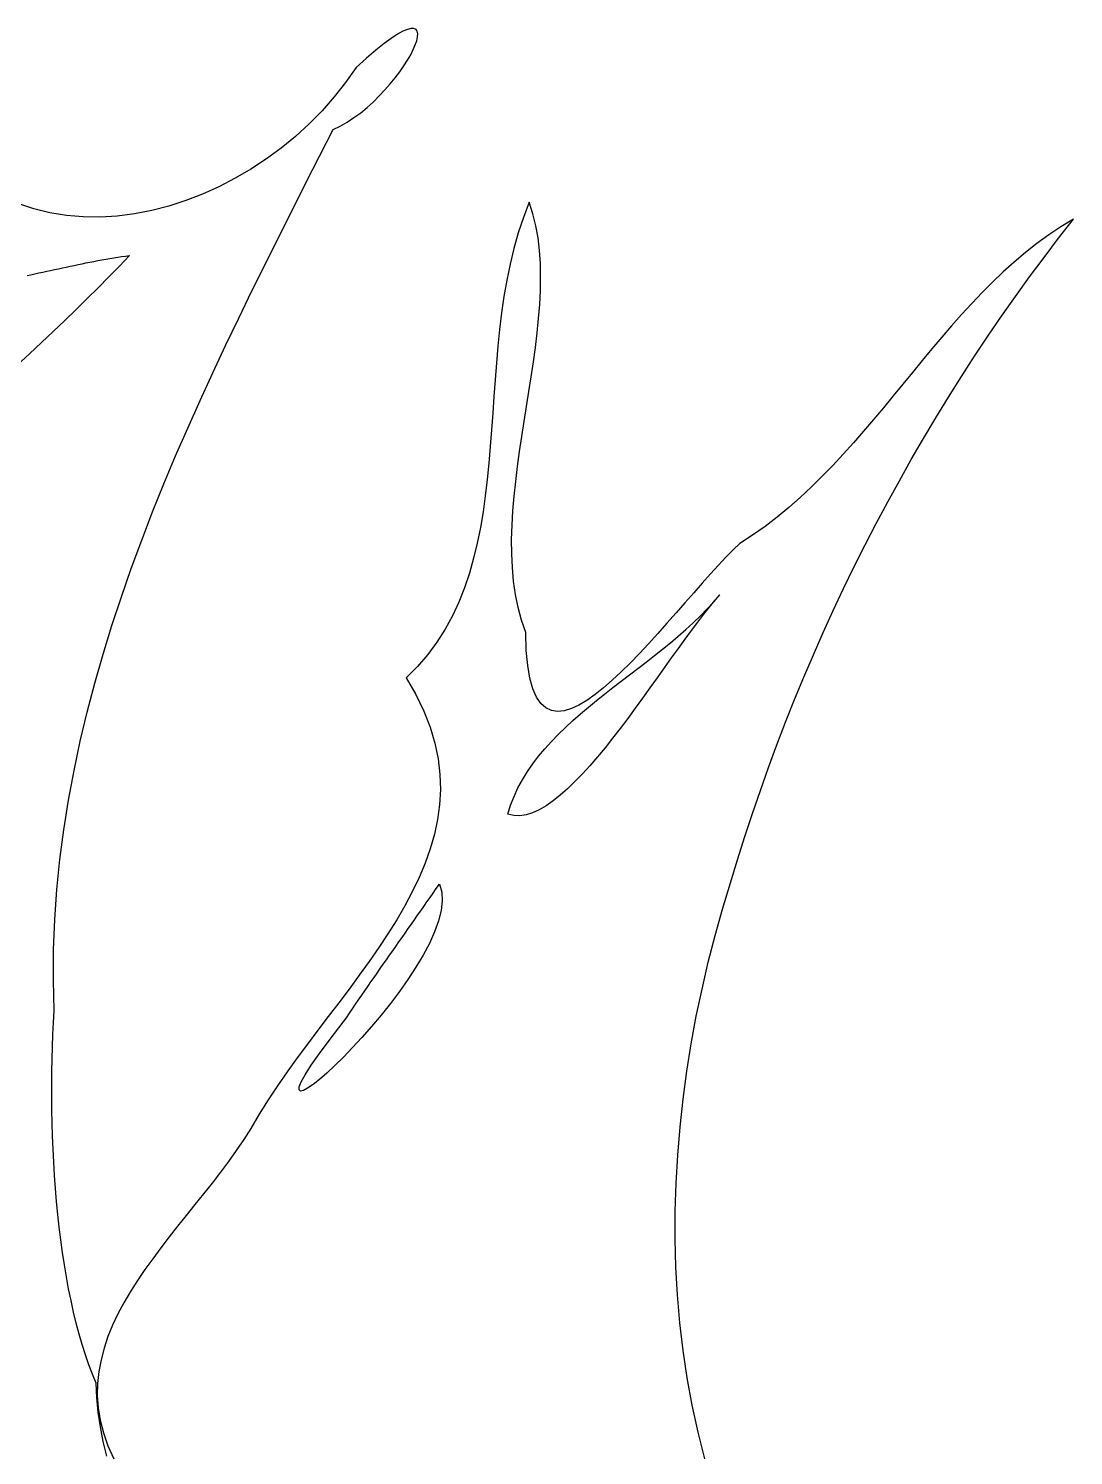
# Model space of a CAD drawing. Extents: x 2.9 to 46.8, y 120.5 to 170.8.
# Drawn here: x 27.04 to 40.66, y 144.63 to 163.22 of the extents above; entities that cross this region are included whole.
import ezdxf

# ---------------------------------------------------------------- set-up
doc = ezdxf.new("R2010")
doc.units = 0
doc.layers.get('0').update_dxf_attribs({"linetype": 'CONTINUOUS'})

msp = doc.modelspace()

# ---------------------------------------------------------------- linework, layer by layer
at = {"color": 7}
for p, q in [((31.921, 163.184), (31.851, 163.146)), ((31.98, 163.209), (31.921, 163.184)), ((32.028, 163.22), (31.98, 163.209)), ((32.064, 163.219), (32.028, 163.22)), ((32.091, 163.207), (32.064, 163.219)), ((32.107, 163.184), (32.091, 163.207)), ((32.114, 163.152), (32.107, 163.184)), ((31.674, 163.023), (31.566, 162.937)), ((31.769, 163.092), (31.674, 163.023)), ((31.851, 163.146), (31.769, 163.092)), ((32.056, 162.945), (32.082, 163.006)), ((32.082, 163.006), (32.101, 163.062)), ((32.101, 163.062), (32.112, 163.111)), ((32.112, 163.111), (32.114, 163.152)), ((31.445, 162.834), (31.31, 162.712)), ((31.566, 162.937), (31.445, 162.834)), ((31.981, 162.807), (32.022, 162.878)), ((32.022, 162.878), (32.056, 162.945)), ((31.31, 162.712), (31.174, 162.517)), ((31.82, 162.577), (31.88, 162.656)), ((31.88, 162.656), (31.933, 162.733)), ((31.933, 162.733), (31.981, 162.807)), ((31.174, 162.517), (31.026, 162.329)), ((31.686, 162.42), (31.756, 162.498)), ((31.756, 162.498), (31.82, 162.577)), ((31.026, 162.329), (30.868, 162.149)), ((31.454, 162.193), (31.535, 162.266)), ((31.535, 162.266), (31.613, 162.342)), ((31.613, 162.342), (31.686, 162.42)), ((30.868, 162.149), (30.699, 161.978)), ((31.283, 162.06), (31.37, 162.124)), ((31.37, 162.124), (31.454, 162.193)), ((30.699, 161.978), (30.521, 161.816)), ((30.834, 161.557), (31.01, 161.904)), ((31.01, 161.904), (31.103, 161.949)), ((31.103, 161.949), (31.194, 162.001)), ((31.194, 162.001), (31.283, 162.06)), ((30.521, 161.816), (30.335, 161.664)), ((30.142, 161.521), (29.941, 161.39)), ((30.335, 161.664), (30.142, 161.521)), ((30.657, 161.209), (30.834, 161.557)), ((29.941, 161.39), (29.735, 161.269)), ((29.524, 161.16), (29.309, 161.063)), ((29.735, 161.269), (29.524, 161.16)), ((30.48, 160.859), (30.657, 161.209)), ((29.09, 160.979), (28.869, 160.908)), ((29.309, 161.063), (29.09, 160.979)), ((33.567, 160.957), (33.49, 160.761)), ((33.615, 160.807), (33.567, 160.957)), ((27.111, 160.871), (26.904, 160.941)), ((27.322, 160.82), (27.111, 160.871)), ((27.537, 160.785), (27.322, 160.82)), ((27.755, 160.767), (27.537, 160.785)), ((27.977, 160.765), (27.755, 160.767)), ((28.199, 160.778), (27.977, 160.765)), ((28.423, 160.807), (28.199, 160.778)), ((28.647, 160.851), (28.423, 160.807)), ((28.869, 160.908), (28.647, 160.851)), ((30.304, 160.509), (30.48, 160.859)), ((33.653, 160.652), (33.615, 160.807)), ((33.49, 160.761), (33.423, 160.561)), ((33.681, 160.492), (33.653, 160.652)), ((40.493, 160.638), (40.334, 160.533)), ((40.463, 160.489), (40.657, 160.737)), ((40.657, 160.737), (40.493, 160.638)), ((30.128, 160.157), (30.304, 160.509)), ((33.423, 160.561), (33.365, 160.357)), ((33.701, 160.327), (33.681, 160.492)), ((40.18, 160.421), (40.03, 160.303)), ((40.334, 160.533), (40.18, 160.421)), ((40.273, 160.239), (40.463, 160.489)), ((27.997, 160.206), (28.049, 160.216)), ((28.049, 160.216), (28.1, 160.225)), ((28.1, 160.225), (28.152, 160.233)), ((28.152, 160.233), (28.204, 160.242)), ((28.204, 160.242), (28.255, 160.249)), ((28.359, 160.264), (28.226, 160.125)), ((28.255, 160.249), (28.307, 160.257)), ((28.307, 160.257), (28.359, 160.264)), ((33.365, 160.357), (33.316, 160.15)), ((33.712, 160.158), (33.701, 160.327)), ((40.03, 160.303), (39.884, 160.179)), ((40.086, 159.986), (40.273, 160.239)), ((27.074, 160.014), (27.125, 160.025)), ((27.125, 160.025), (27.176, 160.036)), ((27.176, 160.036), (27.228, 160.047)), ((27.228, 160.047), (27.279, 160.058)), ((27.279, 160.058), (27.33, 160.069)), ((27.33, 160.069), (27.381, 160.08)), ((27.381, 160.08), (27.432, 160.091)), ((27.432, 160.091), (27.484, 160.102)), ((27.484, 160.102), (27.535, 160.113)), ((27.535, 160.113), (27.586, 160.124)), ((27.586, 160.124), (27.637, 160.135)), ((27.637, 160.135), (27.689, 160.146)), ((27.689, 160.146), (27.74, 160.156)), ((27.74, 160.156), (27.791, 160.167)), ((27.791, 160.167), (27.843, 160.177)), ((27.843, 160.177), (27.894, 160.187)), ((27.894, 160.187), (27.946, 160.197)), ((27.946, 160.197), (27.997, 160.206)), ((28.226, 160.125), (28.09, 159.985)), ((29.953, 159.804), (30.128, 160.157)), ((33.316, 160.15), (33.273, 159.941)), ((33.715, 159.984), (33.712, 160.158)), ((39.741, 160.051), (39.602, 159.918)), ((39.884, 160.179), (39.741, 160.051)), ((27.023, 160.003), (27.074, 160.014)), ((27.951, 159.844), (27.808, 159.703)), ((28.09, 159.985), (27.951, 159.844)), ((33.273, 159.941), (33.237, 159.729)), ((33.712, 159.807), (33.715, 159.984)), ((39.602, 159.918), (39.465, 159.781)), ((39.902, 159.731), (40.086, 159.986)), ((27.808, 159.703), (27.663, 159.56)), ((29.781, 159.449), (29.953, 159.804)), ((33.237, 159.729), (33.206, 159.515)), ((33.703, 159.626), (33.712, 159.807)), ((39.465, 159.781), (39.331, 159.64)), ((39.721, 159.473), (39.902, 159.731)), ((27.663, 159.56), (27.515, 159.417)), ((33.206, 159.515), (33.18, 159.299)), ((33.688, 159.443), (33.703, 159.626)), ((39.199, 159.496), (39.069, 159.349)), ((39.331, 159.64), (39.199, 159.496)), ((39.543, 159.213), (39.721, 159.473)), ((27.515, 159.417), (27.365, 159.274)), ((29.61, 159.093), (29.781, 159.449)), ((33.18, 159.299), (33.157, 159.082)), ((33.669, 159.256), (33.688, 159.443)), ((39.069, 159.349), (38.941, 159.2)), ((27.212, 159.129), (27.057, 158.984)), ((27.365, 159.274), (27.212, 159.129)), ((29.442, 158.735), (29.61, 159.093)), ((33.647, 159.067), (33.669, 159.256)), ((38.941, 159.2), (38.813, 159.049)), ((39.368, 158.951), (39.543, 159.213)), ((27.057, 158.984), (26.9, 158.839)), ((33.157, 159.082), (33.138, 158.864)), ((33.621, 158.877), (33.647, 159.067)), ((38.813, 159.049), (38.687, 158.896)), ((39.197, 158.686), (39.368, 158.951)), ((29.277, 158.376), (29.442, 158.735)), ((33.138, 158.864), (33.121, 158.646)), ((33.592, 158.684), (33.621, 158.877)), ((38.56, 158.742), (38.434, 158.588)), ((38.687, 158.896), (38.56, 158.742)), ((33.121, 158.646), (33.106, 158.427)), ((33.562, 158.491), (33.592, 158.684)), ((38.434, 158.588), (38.308, 158.434)), ((39.028, 158.419), (39.197, 158.686)), ((29.116, 158.015), (29.277, 158.376)), ((33.106, 158.427), (33.09, 158.209)), ((33.532, 158.296), (33.562, 158.491)), ((38.308, 158.434), (38.18, 158.28)), ((38.863, 158.15), (39.028, 158.419)), ((33.09, 158.209), (33.075, 157.992)), ((33.501, 158.101), (33.532, 158.296)), ((38.18, 158.28), (38.052, 158.127)), ((28.959, 157.653), (29.116, 158.015)), ((33.075, 157.992), (33.059, 157.775)), ((33.47, 157.906), (33.501, 158.101)), ((38.052, 158.127), (37.923, 157.975)), ((38.702, 157.879), (38.863, 158.15)), ((33.441, 157.711), (33.47, 157.906)), ((37.792, 157.824), (37.658, 157.676)), ((37.923, 157.975), (37.792, 157.824)), ((38.543, 157.606), (38.702, 157.879)), ((28.807, 157.289), (28.959, 157.653)), ((33.059, 157.775), (33.04, 157.56)), ((33.415, 157.516), (33.441, 157.711)), ((37.658, 157.676), (37.523, 157.53)), ((38.388, 157.331), (38.543, 157.606)), ((33.04, 157.56), (33.019, 157.347)), ((33.391, 157.322), (33.415, 157.516)), ((37.523, 157.53), (37.384, 157.388)), ((28.659, 156.924), (28.807, 157.289)), ((33.019, 157.347), (32.994, 157.135)), ((33.37, 157.13), (33.391, 157.322)), ((37.243, 157.249), (37.098, 157.113)), ((37.384, 157.388), (37.243, 157.249)), ((38.236, 157.054), (38.388, 157.331)), ((32.994, 157.135), (32.965, 156.927)), ((33.354, 156.939), (33.37, 157.13)), ((37.098, 157.113), (36.949, 156.982)), ((38.088, 156.775), (38.236, 157.054)), ((28.517, 156.556), (28.659, 156.924)), ((32.965, 156.927), (32.93, 156.721)), ((33.343, 156.75), (33.354, 156.939)), ((36.949, 156.982), (36.796, 156.856)), ((32.93, 156.721), (32.889, 156.519)), ((33.337, 156.563), (33.343, 156.75)), ((36.639, 156.735), (36.477, 156.62)), ((36.796, 156.856), (36.639, 156.735)), ((37.942, 156.494), (38.088, 156.775)), ((28.381, 156.188), (28.517, 156.556)), ((32.889, 156.519), (32.842, 156.32)), ((33.338, 156.38), (33.337, 156.563)), ((36.309, 156.511), (36.222, 156.429)), ((36.477, 156.62), (36.309, 156.511)), ((37.801, 156.212), (37.942, 156.494)), ((32.842, 156.32), (32.786, 156.126)), ((33.347, 156.199), (33.338, 156.38)), ((36.129, 156.336), (36.031, 156.231)), ((36.222, 156.429), (36.129, 156.336)), ((28.252, 155.817), (28.381, 156.188)), ((32.786, 156.126), (32.722, 155.936)), ((33.363, 156.021), (33.347, 156.199)), ((35.927, 156.118), (35.82, 155.998)), ((36.031, 156.231), (35.927, 156.118)), ((37.662, 155.927), (37.801, 156.212)), ((32.722, 155.936), (32.648, 155.75)), ((33.388, 155.847), (33.363, 156.021)), ((35.82, 155.998), (35.709, 155.872)), ((28.129, 155.444), (28.252, 155.817)), ((32.648, 155.75), (32.565, 155.57)), ((33.422, 155.678), (33.388, 155.847)), ((35.709, 155.872), (35.595, 155.742)), ((35.886, 155.66), (35.97, 155.752)), ((35.982, 155.77), (35.91, 155.685)), ((35.97, 155.752), (36.05, 155.846)), ((36.05, 155.846), (35.982, 155.77)), ((37.528, 155.641), (37.662, 155.927)), ((32.565, 155.57), (32.47, 155.396)), ((33.467, 155.513), (33.422, 155.678)), ((35.479, 155.608), (35.36, 155.474)), ((35.595, 155.742), (35.479, 155.608)), ((35.704, 155.48), (35.797, 155.569)), ((35.835, 155.592), (35.757, 155.49)), ((35.797, 155.569), (35.886, 155.66)), ((35.91, 155.685), (35.835, 155.592)), ((37.396, 155.353), (37.528, 155.641)), ((28.014, 155.07), (28.129, 155.444)), ((32.47, 155.396), (32.363, 155.228)), ((33.523, 155.352), (33.467, 155.513)), ((35.36, 155.474), (35.241, 155.34)), ((35.508, 155.307), (35.608, 155.393)), ((35.676, 155.381), (35.592, 155.266)), ((35.608, 155.393), (35.704, 155.48)), ((35.757, 155.49), (35.676, 155.381)), ((32.363, 155.228), (32.243, 155.066)), ((33.528, 155.121), (33.523, 155.352)), ((35.121, 155.208), (35.001, 155.08)), ((35.241, 155.34), (35.121, 155.208)), ((35.302, 155.137), (35.407, 155.221)), ((35.407, 155.221), (35.508, 155.307)), ((35.592, 155.266), (35.505, 155.146)), ((37.269, 155.064), (37.396, 155.353)), ((27.906, 154.694), (28.014, 155.07)), ((32.243, 155.066), (32.11, 154.911)), ((33.546, 154.923), (33.528, 155.121)), ((35.001, 155.08), (34.882, 154.956)), ((35.089, 154.969), (35.197, 155.053)), ((35.197, 155.053), (35.302, 155.137)), ((35.416, 155.022), (35.325, 154.894)), ((35.505, 155.146), (35.416, 155.022)), ((37.144, 154.773), (37.269, 155.064)), ((32.11, 154.911), (31.962, 154.763)), ((33.574, 154.757), (33.546, 154.923)), ((34.764, 154.84), (34.648, 154.731)), ((34.882, 154.956), (34.764, 154.84)), ((34.873, 154.803), (34.981, 154.886)), ((34.981, 154.886), (35.089, 154.969)), ((35.325, 154.894), (35.233, 154.764)), ((27.807, 154.316), (27.906, 154.694)), ((31.962, 154.763), (32.089, 154.545)), ((33.612, 154.62), (33.574, 154.757)), ((34.534, 154.632), (34.423, 154.544)), ((34.648, 154.731), (34.534, 154.632)), ((34.548, 154.552), (34.656, 154.636)), ((34.656, 154.636), (34.764, 154.72)), ((34.764, 154.72), (34.873, 154.803)), ((35.139, 154.632), (35.043, 154.499)), ((35.233, 154.764), (35.139, 154.632)), ((37.024, 154.48), (37.144, 154.773)), ((32.089, 154.545), (32.193, 154.331)), ((33.66, 154.511), (33.612, 154.62)), ((33.717, 154.428), (33.66, 154.511)), ((34.316, 154.469), (34.213, 154.408)), ((34.423, 154.544), (34.316, 154.469)), ((34.338, 154.382), (34.442, 154.467)), ((34.442, 154.467), (34.548, 154.552)), ((35.043, 154.499), (34.946, 154.366)), ((36.907, 154.186), (37.024, 154.48)), ((27.717, 153.936), (27.807, 154.316)), ((32.193, 154.331), (32.275, 154.12)), ((33.782, 154.371), (33.717, 154.428)), ((33.855, 154.338), (33.782, 154.371)), ((33.935, 154.326), (33.855, 154.338)), ((34.022, 154.335), (33.935, 154.326)), ((34.115, 154.363), (34.022, 154.335)), ((34.213, 154.408), (34.115, 154.363)), ((34.135, 154.207), (34.235, 154.295)), ((34.235, 154.295), (34.338, 154.382)), ((34.946, 154.366), (34.849, 154.234)), ((32.275, 154.12), (32.337, 153.912)), ((33.944, 154.027), (34.038, 154.118)), ((34.038, 154.118), (34.135, 154.207)), ((34.751, 154.104), (34.652, 153.977)), ((34.849, 154.234), (34.751, 154.104)), ((36.793, 153.891), (36.907, 154.186)), ((27.636, 153.554), (27.717, 153.936)), ((32.337, 153.912), (32.379, 153.708)), ((33.769, 153.839), (33.855, 153.934)), ((33.855, 153.934), (33.944, 154.027)), ((34.652, 153.977), (34.554, 153.853)), ((36.684, 153.594), (36.793, 153.891)), ((32.379, 153.708), (32.402, 153.506)), ((33.612, 153.643), (33.688, 153.742)), ((33.688, 153.742), (33.769, 153.839)), ((34.455, 153.733), (34.357, 153.619)), ((34.554, 153.853), (34.455, 153.733)), ((27.564, 153.171), (27.636, 153.554)), ((33.477, 153.436), (33.542, 153.541)), ((33.542, 153.541), (33.612, 153.643)), ((34.357, 153.619), (34.259, 153.512)), ((36.577, 153.296), (36.684, 153.594)), ((32.402, 153.506), (32.408, 153.307)), ((33.419, 153.329), (33.477, 153.436)), ((34.162, 153.411), (34.066, 153.318)), ((34.259, 153.512), (34.162, 153.411)), ((27.503, 152.785), (27.564, 153.171)), ((32.408, 153.307), (32.397, 153.111)), ((33.324, 153.104), (33.368, 153.218)), ((33.368, 153.218), (33.419, 153.329)), ((33.878, 153.16), (33.787, 153.096)), ((33.971, 153.234), (33.878, 153.16)), ((34.066, 153.318), (33.971, 153.234)), ((36.475, 152.996), (36.577, 153.296)), ((32.397, 153.111), (32.371, 152.917)), ((33.288, 152.987), (33.324, 153.104)), ((33.364, 152.968), (33.288, 152.987)), ((33.443, 152.965), (33.364, 152.968)), ((33.525, 152.978), (33.443, 152.965)), ((33.61, 153.004), (33.525, 152.978)), ((33.697, 153.044), (33.61, 153.004)), ((33.787, 153.096), (33.697, 153.044)), ((36.376, 152.695), (36.475, 152.996)), ((27.452, 152.397), (27.503, 152.785)), ((32.371, 152.917), (32.33, 152.725)), ((32.33, 152.725), (32.276, 152.535)), ((36.281, 152.394), (36.376, 152.695)), ((32.276, 152.535), (32.209, 152.348)), ((27.413, 152.007), (27.452, 152.397)), ((32.209, 152.348), (32.131, 152.161)), ((36.19, 152.091), (36.281, 152.394)), ((32.131, 152.161), (32.043, 151.977)), ((32.355, 152.018), (32.395, 152.076)), ((32.395, 152.076), (32.426, 151.973)), ((36.086, 151.752), (36.19, 152.091)), ((27.385, 151.615), (27.413, 152.007)), ((32.043, 151.977), (31.945, 151.793)), ((32.193, 151.786), (32.234, 151.844)), ((32.234, 151.844), (32.274, 151.902)), ((32.274, 151.902), (32.315, 151.96)), ((32.315, 151.96), (32.355, 152.018)), ((32.433, 151.858), (32.419, 151.732)), ((32.426, 151.973), (32.433, 151.858)), ((31.945, 151.793), (31.839, 151.611)), ((32.072, 151.612), (32.112, 151.67)), ((32.112, 151.67), (32.153, 151.728)), ((32.153, 151.728), (32.193, 151.786)), ((32.419, 151.732), (32.385, 151.597)), ((35.989, 151.408), (36.086, 151.752)), ((27.369, 151.22), (27.385, 151.615)), ((31.839, 151.611), (31.726, 151.429)), ((31.95, 151.439), (31.99, 151.497)), ((31.99, 151.497), (32.031, 151.554)), ((32.031, 151.554), (32.072, 151.612)), ((32.385, 151.597), (32.333, 151.454)), ((31.726, 151.429), (31.606, 151.249)), ((31.828, 151.265), (31.869, 151.323)), ((31.869, 151.323), (31.909, 151.381)), ((31.909, 151.381), (31.95, 151.439)), ((32.265, 151.304), (32.183, 151.15)), ((32.333, 151.454), (32.265, 151.304)), ((35.899, 151.061), (35.989, 151.408)), ((27.366, 150.824), (27.369, 151.22)), ((31.606, 151.249), (31.481, 151.069)), ((31.706, 151.092), (31.747, 151.15)), ((31.747, 151.15), (31.787, 151.207)), ((31.787, 151.207), (31.828, 151.265)), ((32.183, 151.15), (32.09, 150.993)), ((31.481, 151.069), (31.351, 150.89)), ((31.544, 150.86), (31.585, 150.918)), ((31.585, 150.918), (31.625, 150.976)), ((31.625, 150.976), (31.665, 151.034)), ((31.665, 151.034), (31.706, 151.092)), ((32.09, 150.993), (31.986, 150.835)), ((35.817, 150.709), (35.899, 151.061)), ((27.376, 150.425), (27.366, 150.824)), ((31.351, 150.89), (31.219, 150.71)), ((31.423, 150.686), (31.463, 150.744)), ((31.463, 150.744), (31.504, 150.802)), ((31.504, 150.802), (31.544, 150.86)), ((31.986, 150.835), (31.875, 150.677)), ((31.219, 150.71), (31.084, 150.531)), ((31.303, 150.511), (31.343, 150.569)), ((31.343, 150.569), (31.383, 150.628)), ((31.383, 150.628), (31.423, 150.686)), ((31.875, 150.677), (31.757, 150.52)), ((35.743, 150.355), (35.817, 150.709)), ((27.367, 150.272), (27.376, 150.425)), ((31.084, 150.531), (30.948, 150.352)), ((31.184, 150.336), (31.223, 150.394)), ((31.223, 150.394), (31.263, 150.453)), ((31.263, 150.453), (31.303, 150.511)), ((31.635, 150.368), (31.511, 150.22)), ((31.757, 150.52), (31.635, 150.368)), ((27.36, 150.117), (27.367, 150.272)), ((30.812, 150.172), (30.677, 149.992)), ((30.948, 150.352), (30.812, 150.172)), ((30.972, 150.057), (31.144, 150.277)), ((31.144, 150.277), (31.184, 150.336)), ((31.511, 150.22), (31.387, 150.079)), ((35.677, 149.997), (35.743, 150.355)), ((27.354, 149.958), (27.36, 150.117)), ((30.677, 149.992), (30.543, 149.812)), ((30.834, 149.871), (30.972, 150.057)), ((31.387, 150.079), (31.265, 149.947)), ((35.62, 149.638), (35.677, 149.997)), ((27.349, 149.797), (27.354, 149.958)), ((30.543, 149.812), (30.413, 149.631)), ((30.726, 149.717), (30.834, 149.871)), ((31.147, 149.824), (31.034, 149.713)), ((31.265, 149.947), (31.147, 149.824)), ((27.345, 149.469), (27.346, 149.634)), ((27.346, 149.634), (27.349, 149.797)), ((30.413, 149.631), (30.286, 149.448)), ((30.647, 149.594), (30.726, 149.717)), ((30.929, 149.615), (30.833, 149.532)), ((31.034, 149.713), (30.929, 149.615)), ((35.571, 149.276), (35.62, 149.638)), ((27.345, 149.302), (27.345, 149.469)), ((30.286, 149.448), (30.165, 149.265)), ((30.567, 149.395), (30.57, 149.435)), ((30.57, 149.435), (30.596, 149.501)), ((30.596, 149.501), (30.647, 149.594)), ((30.749, 149.466), (30.678, 149.417)), ((30.833, 149.532), (30.749, 149.466)), ((27.347, 149.134), (27.345, 149.302)), ((30.165, 149.265), (30.049, 149.08)), ((30.585, 149.38), (30.567, 149.395)), ((30.623, 149.388), (30.585, 149.38)), ((30.678, 149.417), (30.623, 149.388)), ((35.531, 148.913), (35.571, 149.276)), ((27.351, 148.965), (27.347, 149.134)), ((30.049, 149.08), (29.941, 148.894)), ((27.356, 148.795), (27.351, 148.965)), ((29.941, 148.894), (29.848, 148.75)), ((35.5, 148.548), (35.531, 148.913)), ((27.363, 148.624), (27.356, 148.795)), ((29.848, 148.75), (29.75, 148.607)), ((27.372, 148.454), (27.363, 148.624)), ((29.75, 148.607), (29.648, 148.465)), ((35.48, 148.183), (35.5, 148.548)), ((27.382, 148.283), (27.372, 148.454)), ((29.542, 148.324), (29.433, 148.183)), ((29.648, 148.465), (29.542, 148.324)), ((27.395, 148.113), (27.382, 148.283)), ((29.433, 148.183), (29.322, 148.042)), ((35.468, 147.818), (35.48, 148.183)), ((27.409, 147.944), (27.395, 148.113)), ((27.425, 147.775), (27.409, 147.944)), ((29.322, 148.042), (29.209, 147.902)), ((27.443, 147.608), (27.425, 147.775)), ((29.097, 147.761), (28.985, 147.621)), ((29.209, 147.902), (29.097, 147.761)), ((35.467, 147.453), (35.468, 147.818)), ((27.464, 147.443), (27.443, 147.608)), ((28.985, 147.621), (28.874, 147.48)), ((27.486, 147.28), (27.464, 147.443)), ((28.874, 147.48), (28.765, 147.339)), ((35.477, 147.088), (35.467, 147.453)), ((27.51, 147.118), (27.486, 147.28)), ((28.66, 147.197), (28.558, 147.055)), ((28.765, 147.339), (28.66, 147.197)), ((27.537, 146.96), (27.51, 147.118)), ((28.558, 147.055), (28.461, 146.912)), ((35.497, 146.725), (35.477, 147.088)), ((27.565, 146.804), (27.537, 146.96)), ((28.461, 146.912), (28.37, 146.769)), ((27.596, 146.651), (27.565, 146.804)), ((27.629, 146.502), (27.596, 146.651)), ((28.37, 146.769), (28.285, 146.624)), ((35.528, 146.363), (35.497, 146.725)), ((27.664, 146.356), (27.629, 146.502)), ((28.208, 146.478), (28.138, 146.331)), ((28.285, 146.624), (28.208, 146.478)), ((27.701, 146.215), (27.664, 146.356)), ((28.138, 146.331), (28.078, 146.183)), ((35.57, 146.003), (35.528, 146.363)), ((27.741, 146.078), (27.701, 146.215)), ((28.078, 146.183), (28.027, 146.032)), ((27.783, 145.945), (27.741, 146.078)), ((27.828, 145.817), (27.783, 145.945)), ((28.027, 146.032), (27.987, 145.881)), ((35.624, 145.646), (35.57, 146.003)), ((27.875, 145.695), (27.828, 145.817)), ((27.958, 145.727), (27.942, 145.572)), ((27.987, 145.881), (27.958, 145.727)), ((27.924, 145.578), (27.875, 145.695)), ((27.933, 145.388), (27.924, 145.578)), ((27.942, 145.572), (27.939, 145.415)), ((35.689, 145.291), (35.624, 145.646)), ((27.951, 145.197), (27.933, 145.388)), ((27.939, 145.415), (27.95, 145.255)), ((27.95, 145.255), (27.976, 145.093)), ((27.979, 145.006), (27.951, 145.197)), ((35.766, 144.939), (35.689, 145.291)), ((27.976, 145.093), (28.018, 144.929)), ((28.017, 144.815), (27.979, 145.006)), ((28.063, 144.624), (28.017, 144.815)), ((28.018, 144.929), (28.076, 144.762)), ((35.856, 144.591), (35.766, 144.939)), ((28.076, 144.762), (28.152, 144.592))]:
    msp.add_line(p, q, dxfattribs=at)
for points in [[(28.359, 160.264), (28.359, 160.264)], [(36.05, 155.846), (36.05, 155.846)], [(32.395, 152.076), (32.395, 152.076)]]:
    msp.add_lwpolyline(points, dxfattribs=at)

doc.saveas('drawing.dxf')
